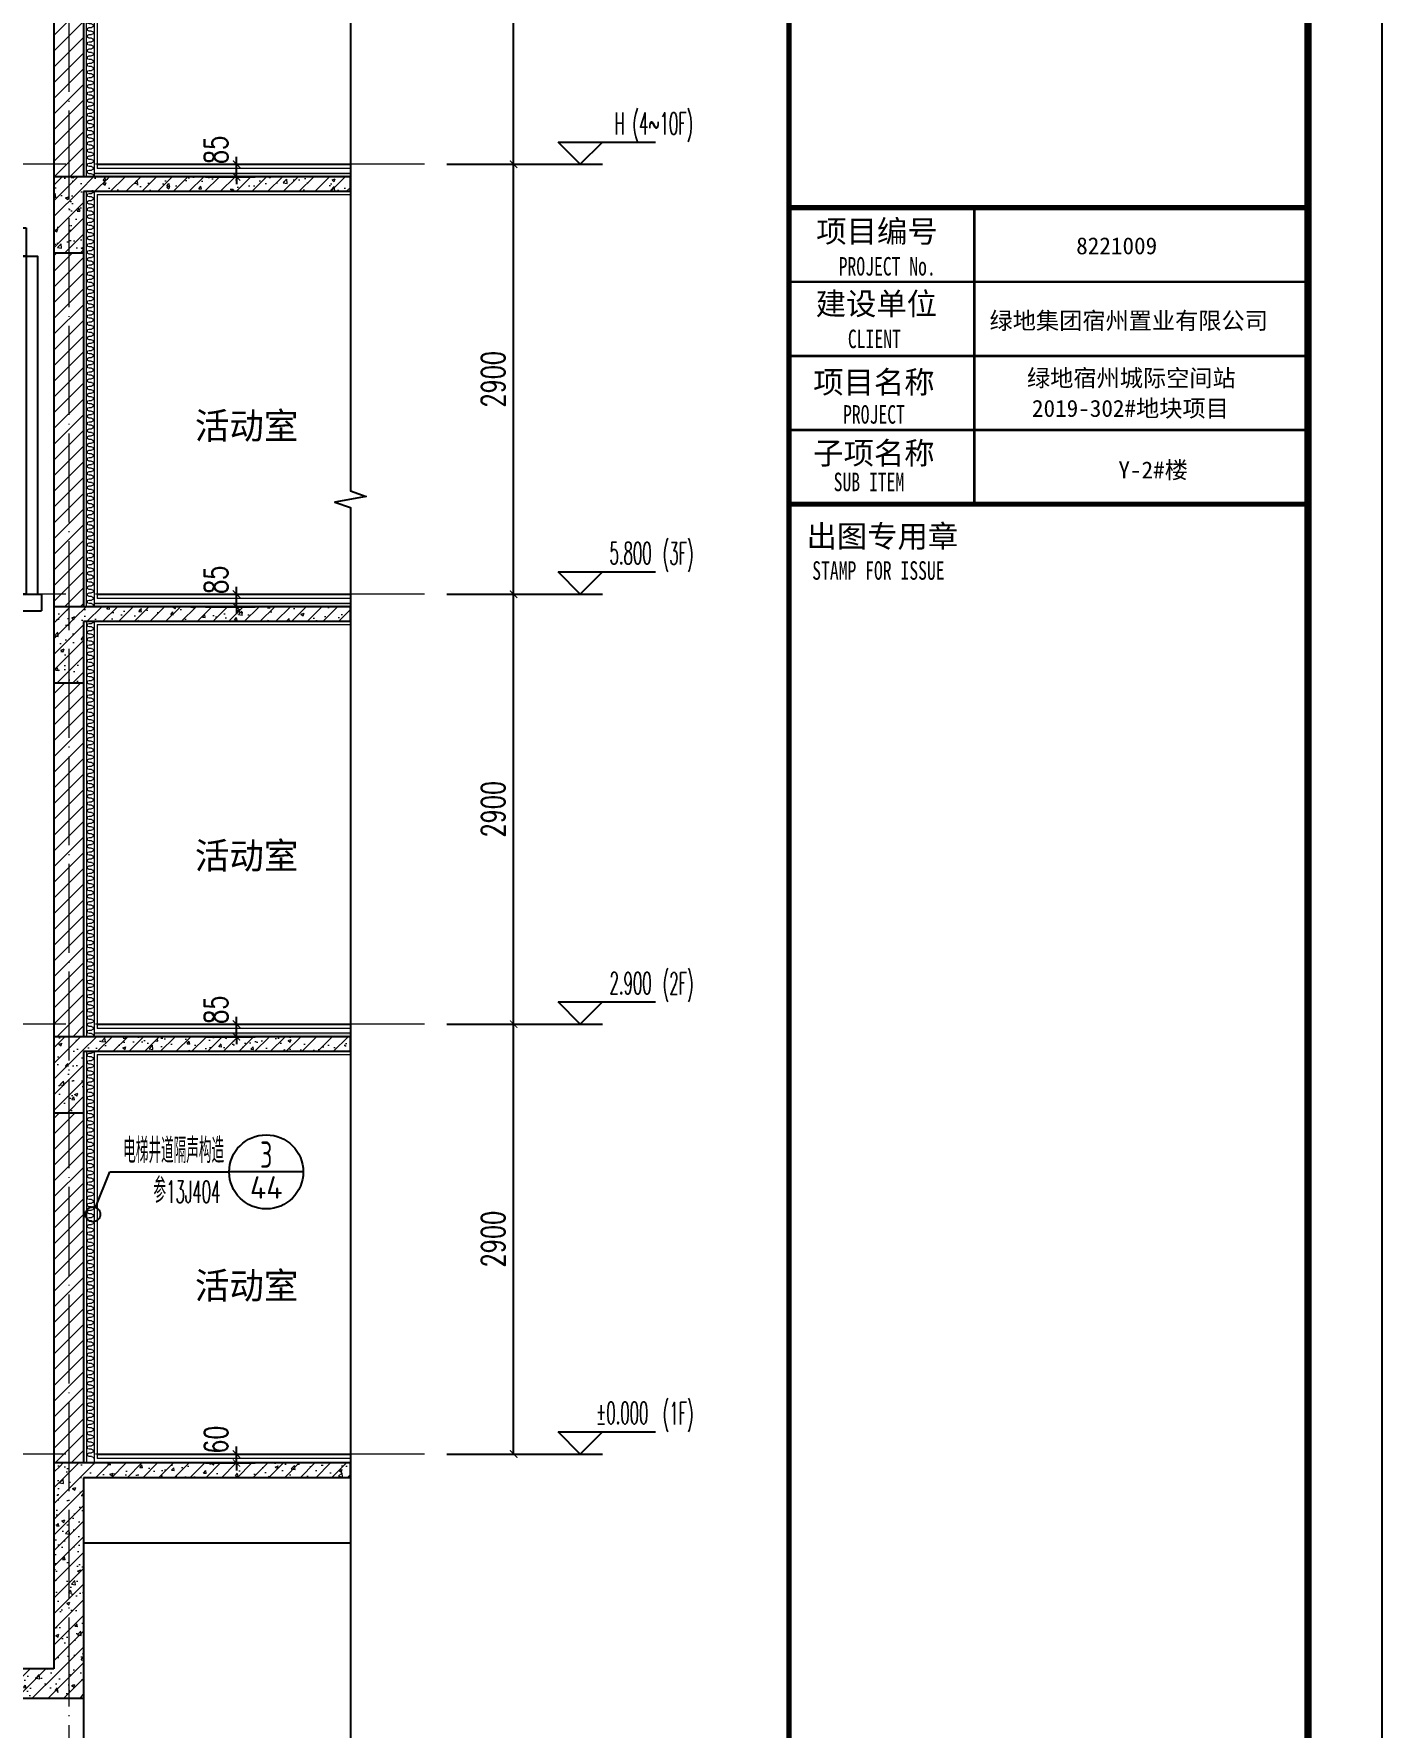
# Model space of a CAD drawing. Extents: x -461650 to 361314, y 245336 to 769729.
# Drawn here: x 287800 to 296893, y 711874 to 723296 of the extents above; entities that cross this region are included whole.
import ezdxf
from ezdxf.enums import TextEntityAlignment as Align

# ---------------------------------------------------------------- set-up
doc = ezdxf.new("R2010")
doc.units = 0
doc.header["$LTSCALE"] = 1000
doc.linetypes.add('DOTE', pattern=[2.42, 2, -0.2, 0.02, -0.2])
doc.layers.get('0').update_dxf_attribs({"linetype": 'CONTINUOUS'})
doc.layers.get('DEFPOINTS').update_dxf_attribs({"linetype": 'CONTINUOUS'})
for name, color, linetype in [('-TK', 7, 'CONTINUOUS'), ('DIM_ELEV', 3, 'CONTINUOUS'), ('DIM_IDEN', 67, 'CONTINUOUS'), ('DIM_SYMB', 3, 'CONTINUOUS'), ('PUB_DIM', 3, 'CONTINUOUS'), ('PUB_TEXT', 2, 'CONTINUOUS'), ('WALL', 5, 'CONTINUOUS'), ('图签文字', 4, 'CONTINUOUS'), ('看线', 251, 'CONTINUOUS'), ('立面-看线', 251, 'CONTINUOUS'), ('设备', 253, 'CONTINUOUS')]:
    doc.layers.add(name, color=color, linetype=linetype)
for name, color, linetype, lineweight in [('DOTE', 19, 'DOTE', 9), ('PUB_HATCH', 8, 'CONTINUOUS', 9), ('内粉刷', 37, 'CONTINUOUS', 9), ('图框', 9, 'CONTINUOUS', 18), ('图签', 147, 'CONTINUOUS', 18), ('填充', 251, 'CONTINUOUS', 5)]:
    doc.layers.add(name, color=color, linetype=linetype, lineweight=lineweight)
doc.styles.add('_TCH_DIM', font='SIMPLEX.shx', dxfattribs={"width": 0.7, "bigfont": 'GBCBIG.shx'})
doc.styles.add('_TCH_DIM_T3', font='SIMPLEX', dxfattribs={"width": 0.705882, "bigfont": 'GBCBIG'})
doc.styles.add('STANDARD_T3', font='gbenor.shx', dxfattribs={"bigfont": 'gbcbig.shx'})
doc.styles.add('宋体', font='', dxfattribs={"height": 50})
doc.styles.add('建筑图签-1', font='simhei.ttf', dxfattribs={"width": 0.7})
doc.styles.get('宋体').set_extended_font_data('SimSun')
doc.dimstyles.new('_TCH_ARCH&&50', dxfattribs={"dimtxt": 157.5, "dimasz": 50, "dimexe": 125, "dimexo": 150, "dimgap": 58.75, "dimtad": 1, "dimdec": 0, "dimzin": 0, "dimdsep": 46, "dimtxsty": '_TCH_DIM_T3', "dimblk": 'ARCHTICK', "dimcen": 0.09, "dimclrt": 7, "dimazin": 0, "dimtfac": 1, "dimtdec": 0, "dimtix": 1, "dimtmove": 2, "dimatfit": 3, "dimldrblk": 'ARCHTICK', "dimfxl": 0, "dimtolj": 1, "dimtzin": 0, "dimarcsym": 0})
pattern_1 = [(45, (0, 0), (-53.0330086, 53.0330086), []), (50, (0, 0), (215.178055, -18.82564), [22.5, -247.5]), (355, (0, 0), (-41.6254, 225.65764), [18, -198]), (100.4514, (17.93, -1.57), (173.552815, 206.831863), [19.122057, -210.342634]), (46.1842, (0, 60), (320.172315, -49.655704), [33.75, -371.25]), (96.6356, (26.68, 55.86), (280.39881, 292.23536), [28.68309, -315.5139]), (351.1842, (0, 60), (280.39858, 292.23558), [27, -297]), (21, (30, 45), (179.072116, -120.785667), [22.5, -247.5]), (326, (30, 45), (72.9946, 217.545014), [18, -198]), (71.4514, (44.92, 34.93), (252.06679, 96.75915), [19.122057, -210.342634]), (37.5, (0, 0), (3.6479566, 99.868156), [0, -195.6, 0, -201, 0, -198.75]), (7.5, (0, 0), (78.920861, 118.323514), [0, -114.6, 0, -191.1, 0, -75.75]), (327.5, (-66.9, 0), (160.146731, -6.7664615), [0, -75, 0, -234, 0, -310.5]), (317.5, (-96.9, 0), (174.95585, 30.031495), [0, -97.5, 0, -155.4, 0, -220.5])]
pattern_2 = [(45, (-677627.57, 806144.725), (-53.0330086, 53.0330086), []), (50, (-677627.57, 806144.73), (215.178055, -18.82564), [22.5, -247.5]), (355, (-677627.57, 806144.73), (-41.6254, 225.65764), [18, -198]), (100.4514, (-677609.64, 806143.16), (173.552815, 206.831863), [19.122057, -210.342634]), (46.1842, (-677627.57, 806204.73), (320.172315, -49.655704), [33.75, -371.25]), (96.6356, (-677600.9, 806200.6), (280.39881, 292.23536), [28.68309, -315.5139]), (351.1842, (-677627.57, 806204.73), (280.39858, 292.23558), [27, -297]), (21, (-677597.57, 806189.73), (179.072116, -120.785667), [22.5, -247.5]), (326, (-677597.57, 806189.73), (72.9946, 217.545014), [18, -198]), (71.4514, (-677582.65, 806179.66), (252.06679, 96.75915), [19.122057, -210.342634]), (37.5, (-677627.57, 806144.725), (3.6479566, 99.868156), [0, -195.6, 0, -201, 0, -198.75]), (7.5, (-677627.57, 806144.73), (78.920861, 118.323514), [0, -114.6, 0, -191.1, 0, -75.75]), (327.5, (-677694.47, 806144.725), (160.146731, -6.7664615), [0, -75, 0, -234, 0, -310.5]), (317.5, (-677724.47, 806144.73), (174.95585, 30.031495), [0, -97.5, 0, -155.4, 0, -220.5])]
pattern_3 = [(45, (-677627.57, 806198.58), (-53.03303, 53.03303), [])]

# ---------------------------------------------------------------- blocks, each defined once
blk = doc.blocks.new('A1')
blk.add_lwpolyline([(0, 59400), (0, 0), (84100, 0), (84100, 59400)], close=True)
at = {"const_width": 100}
blk.add_lwpolyline([(2500, 58400), (2500, 1000), (83100, 1000), (83100, 58400)], close=True, dxfattribs=at)
at = {"layer": '图框'}
for points, const_width in [([(76100, 1000), (76100, 58400)], 70), ([(76100, 36100), (83100, 36100)], 70), ([(76100, 36100), (83100, 36100)], 70), ([(78600, 32100), (78600, 36100)], 35), ([(76100, 35100), (83100, 35100)], 35), ([(76100, 34100), (83100, 34100)], 35), ([(76100, 33100), (83100, 33100)], 35), ([(83100, 32100), (76100, 32100)], 70)]:
    blk.add_lwpolyline(points, dxfattribs=dict(at, const_width=const_width))
at = {"layer": '图框', "style": '建筑图签-1', "width": 0.7}
for s, p in [('PROJECT No.', (76770, 35185, -1799)), ('CLIENT', (76894, 34206)), ('PROJECT', (76829, 33187)), ('SUB ITEM', (76702, 32276)), ('STAMP FOR ISSUE', (76413, 31081))]:
    blk.add_text(s, height=250, dxfattribs=at).set_placement(p)
at = {"layer": '图签', "color": 2, "style": '宋体'}
for s, height, p in [('8221009', 229.3, (79974, 35472)), ('绿地集团宿州置业有限公司', 229.34, (78805, 34462)), ('绿地宿州城际空间站', 229.3, (79310, 33688)), ('2019-302#地块项目', 229.34, (79377, 33279)), ('Y-2#楼', 229.3, (80543, 32448))]:
    blk.add_text(s, height=height, dxfattribs=at).set_placement(p)
at = {"layer": '图签文字', "color": 7, "style": '建筑图签-1'}
for s, p in [('项目编号', (76468, 35632)), ('建设单位', (76460, 34655)), ('项目名称', (76427, 33597)), ('子项名称', (76427, 32640)), ('出图专用章', (76336, 31518))]:
    blk.add_text(s, height=300, dxfattribs=at).set_placement(p)
blk = doc.blocks.new('$LinePat$保温层')
at = {"color": 0}
for p, q in [((24, -24), (24, -56)), ((72, -56), (72, -24))]:
    blk.add_line(p, q, dxfattribs=at)
for centre, start, end in [((96, -24), 90, 180), ((0, -24), 0, 90), ((48, -56), 180, 0)]:
    blk.add_arc(centre, 24, start, end, dxfattribs=at)
blk = doc.blocks.new('A$C3EC504A2')
at = {"layer": '设备', "color": 206}
for p, q in [((-173, 1735), (-143, 1735)), ((143, 1764), (-143, 1764)), ((-133, 1725), (-133, 1609)), ((-92, 1764), (-92, -1418)), ((83, 1764), (83, -1418)), ((83, 1764), (83, 1570)), ((133, 1725), (133, 1609)), ((173, 1735), (143, 1735)), ((-213, 1599), (-143, 1599)), ((213, 1599), (143, 1599)), ((-92, 1570), (-242, 1570)), ((242, 1570), (83, 1570)), ((-952, 1158), (-869, 1158)), ((-175, -1205), (-175, -870)), ((175, -1205), (175, -870)), ((300, -1038), (-300, -1038)), ((-960, -1298), (835, -1298)), ((-960, -1298), (-960, -1418)), ((835, -1298), (835, -1418)), ((-960, -1418), (835, -1418)), ((143, -1462), (-143, -1462)), ((-142, -1418), (-142, -1462)), ((-92, -1462), (-92, -1586)), ((83, -1462), (83, -1586)), ((133, -1418), (133, -1462)), ((242, -1586), (-242, -1586)), ((-213, -1557), (-143, -1557)), ((-173, -1491), (-143, -1491)), ((-133, -1501), (-133, -1547)), ((133, -1501), (133, -1547)), ((173, -1491), (143, -1491)), ((213, -1557), (143, -1557))]:
    blk.add_line(p, q, dxfattribs=at)
for points in [[(723, 1363), (723, 1158), (-869, 1158), (-869, 1363)], [(723, 1158), (723, -1298), (-960, -1298), (-960, 1158)]]:
    blk.add_lwpolyline(points, close=True, dxfattribs=at)
for points in [[(-960, 1158), (-893, 1158), (-893, -1298)], [(723, 1158), (806, 1158), (806, -1298)]]:
    blk.add_lwpolyline(points, dxfattribs=at)
for centre, radius, start, end in [((-143, 1735), 29.1, 90, 180), ((-143, 1725), 10, 0, 90), ((143, 1725), 10, 90, 180), ((143, 1735), 29.1, 0, 90), ((-213, 1570), 29.1, 90, 180), ((-143, 1609), 10, 270, 0), ((143, 1609), 10, 180, 270), ((213, 1570), 29.1, 0, 90), ((-143, -1491), 29.1, 90, 180), ((143, -1491), 29.1, 0, 90), ((-213, -1586), 29.1, 90, 180), ((-143, -1501), 10, 0, 90), ((-143, -1547), 10, 270, 0), ((143, -1501), 10, 90, 180), ((143, -1547), 10, 180, 270), ((213, -1586), 29.1, 0, 90)]:
    blk.add_arc(centre, radius, start, end, dxfattribs=at)
blk = doc.blocks.new('BFGBFBCBVFB')
at = {"layer": 'PUB_HATCH'}
h = blk.add_hatch(dxfattribs=at)
h.set_pattern_fill('钢筋混凝土', color=256, scale=30, style=0)
h.set_pattern_definition(pattern_1)
h.paths.add_polyline_path([(898272, 25995), (896272, 25995), (896472, 25895), (898272, 25895)])
h = blk.add_hatch(dxfattribs=at)
h.set_pattern_fill('钢筋混凝土', color=256, scale=30, style=0)
h.set_pattern_definition(pattern_1)
h.paths.add_polyline_path([(896472, 25895), (896272, 25995), (896272, 25480), (896472, 25480)])
h = blk.add_hatch(dxfattribs=at)
h.set_pattern_fill('普通砖', color=256, scale=30, style=0)
h.set_pattern_definition([(45, (0, 53.85), (-53.03303, 53.03303), [])])
h.paths.add_polyline_path([(896472, 25480), (896272, 25480), (896272, 23095), (896472, 23095)])
at = {"layer": '立面-看线'}
h = blk.add_hatch(dxfattribs=at)
h.set_pattern_fill('HONEY', color=256, scale=7)
h.set_pattern_definition([(0, (93631.251, -359366.987), (16.66875, 9.623705), [11.1125, -22.225]), (120, (93631.251, -359366.987), (-16.66874801, 9.62370845), [11.1125, -22.225]), (60, (93631.251, -359366.987), (1.99e-06, 19.24741345), [-22.225, 11.1125])])
h.paths.add_polyline_path([(896543, 26020), (896543, 25995), (898272, 25995), (898272, 26020)])
at = {"layer": 'PUB_HATCH', "color": 215}
blk.add_line((896543, 26020), (898272, 26020), dxfattribs=at)
at = {"layer": 'WALL'}
for p, q in [((898272, 25995), (896272, 25995)), ((896272, 25995), (896272, 25480)), ((898272, 25895), (898272, 25995)), ((898272, 25895), (896472, 25895)), ((896472, 25895), (896472, 25480)), ((896272, 25480), (896272, 23095)), ((896472, 25480), (896272, 25480)), ((896472, 25480), (896472, 23095)), ((896472, 23095), (896272, 23095))]:
    blk.add_line(p, q, dxfattribs=at)
at = {"layer": '内粉刷'}
for p, q in [((896493, 23095), (896493, 25895)), ((896543, 25895), (896543, 23095)), ((896563, 25875), (898272, 25875))]:
    blk.add_line(p, q, dxfattribs=at)
for points in [[(898272, 26050), (896563, 26050)], [(896563, 25875), (896563, 23150)]]:
    blk.add_lwpolyline(points, dxfattribs=at)
at = {"layer": '看线', "color": 32}
blk.add_line((896563, 26080), (898272, 26080), dxfattribs=at)
at = {"layer": '填充', "color": 252, "xscale": -0.5013020832264923, "yscale": 0.499999999874268, "zscale": 0.4999999998742679, "rotation": 269.9999999995265}
for p in [(896538, 25847), (896538, 25799), (896538, 25751), (896538, 25702), (896538, 25654), (896538, 25606), (896538, 25558), (896538, 25510), (896538, 25462), (896538, 25414), (896538, 25366), (896538, 25317), (896538, 25269), (896538, 25221), (896538, 25173), (896538, 25125), (896538, 25077), (896538, 25029), (896538, 24981), (896538, 24932), (896538, 24884), (896538, 24836), (896538, 24788), (896538, 24740), (896538, 24692), (896538, 24644), (896538, 24596), (896538, 24547), (896538, 24499), (896538, 24451), (896538, 24403), (896538, 24355), (896538, 24307), (896538, 24259), (896538, 24211), (896538, 24162), (896538, 24114), (896538, 24066), (896538, 24018), (896538, 23970), (896538, 23922), (896538, 23874), (896538, 23826), (896538, 23777), (896538, 23729), (896538, 23681), (896538, 23633), (896538, 23585), (896538, 23537), (896538, 23489), (896538, 23441), (896538, 23392), (896538, 23344), (896538, 23296), (896538, 23248), (896538, 23200), (896538, 23152), (896538, 23104)]:
    blk.add_blockref('$LinePat$保温层', p, dxfattribs=at)
blk = doc.blocks.new('_ArchTick')
at = {"color": 0, "linetype": 'ByBlock', "const_width": 0.15}
blk.add_lwpolyline([(-0.5, -0.5), (0.5, 0.5)], dxfattribs=at)
blk = doc.blocks.new('*D1425')
at = {"layer": 'DEFPOINTS', "color": 0}
for p in [(288808, 713716), (288808, 713656), (289167, 713716)]:
    blk.add_point(p, dxfattribs=at)
at = {"layer": 'PUB_DIM', "color": 0, "lineweight": -2}
for p, q in [((289167, 713716), (289167, 713766)), ((288958, 713716), (289292, 713716)), ((288958, 713656), (289292, 713656)), ((289167, 713656), (289167, 713716)), ((289167, 713656), (289167, 713606))]:
    blk.add_line(p, q, dxfattribs=at)
at = {"layer": 'PUB_DIM', "color": 0, "lineweight": -2, "xscale": 50, "yscale": 50, "zscale": 50}
for p, rotation in [((289167, 713716), 270), ((289167, 713656), 90)]:
    blk.add_blockref('_ArchTick', p, dxfattribs=dict(at, rotation=rotation))
at = {"layer": 'PUB_DIM', "color": 7, "insert": (289029, 713813), "char_height": 157.5, "attachment_point": 5, "rotation": 90, "style": '_TCH_DIM_T3'}
blk.add_mtext('\\A1;60', dxfattribs=at)
blk = doc.blocks.new('*D1426')
at = {"layer": 'DEFPOINTS', "color": 0}
for p in [(288808, 716616), (289167, 716616), (288808, 716531)]:
    blk.add_point(p, dxfattribs=at)
at = {"layer": 'PUB_DIM', "color": 0, "lineweight": -2}
for p, q in [((288958, 716616), (289292, 716616)), ((289167, 716616), (289167, 716666)), ((289167, 716531), (289167, 716616)), ((288958, 716531), (289292, 716531)), ((289167, 716531), (289167, 716481))]:
    blk.add_line(p, q, dxfattribs=at)
at = {"layer": 'PUB_DIM', "color": 0, "lineweight": -2, "xscale": 50, "yscale": 50, "zscale": 50}
for p, rotation in [((289167, 716616), 270), ((289167, 716531), 90)]:
    blk.add_blockref('_ArchTick', p, dxfattribs=dict(at, rotation=rotation))
at = {"layer": 'PUB_DIM', "color": 7, "insert": (289029, 716713), "char_height": 157.5, "attachment_point": 5, "rotation": 90, "style": '_TCH_DIM_T3'}
blk.add_mtext('\\A1;85', dxfattribs=at)
blk = doc.blocks.new('*D1427')
at = {"layer": 'DEFPOINTS', "color": 0}
for p in [(288808, 719516), (289167, 719516), (288808, 719431)]:
    blk.add_point(p, dxfattribs=at)
at = {"layer": 'PUB_DIM', "color": 0, "lineweight": -2}
for p, q in [((289167, 719516), (289167, 719566)), ((288958, 719516), (289292, 719516)), ((289167, 719431), (289167, 719516)), ((288958, 719431), (289292, 719431)), ((289167, 719431), (289167, 719381))]:
    blk.add_line(p, q, dxfattribs=at)
at = {"layer": 'PUB_DIM', "color": 0, "lineweight": -2, "xscale": 50, "yscale": 50, "zscale": 50}
for p, rotation in [((289167, 719516), 270), ((289167, 719431), 90)]:
    blk.add_blockref('_ArchTick', p, dxfattribs=dict(at, rotation=rotation))
at = {"layer": 'PUB_DIM', "color": 7, "insert": (289029, 719613), "char_height": 157.5, "attachment_point": 5, "rotation": 90, "style": '_TCH_DIM_T3'}
blk.add_mtext('\\A1;85', dxfattribs=at)
blk = doc.blocks.new('*D1428')
at = {"layer": 'DEFPOINTS', "color": 0}
for p in [(288808, 722416), (288808, 722331), (289167, 722416)]:
    blk.add_point(p, dxfattribs=at)
at = {"layer": 'PUB_DIM', "color": 0, "lineweight": -2}
for p, q in [((289167, 722416), (289167, 722466)), ((288958, 722416), (289292, 722416)), ((288958, 722331), (289292, 722331)), ((289167, 722331), (289167, 722416)), ((289167, 722331), (289167, 722281))]:
    blk.add_line(p, q, dxfattribs=at)
at = {"layer": 'PUB_DIM', "color": 0, "lineweight": -2, "xscale": 50, "yscale": 50, "zscale": 50}
for p, rotation in [((289167, 722416), 270), ((289167, 722331), 90)]:
    blk.add_blockref('_ArchTick', p, dxfattribs=dict(at, rotation=rotation))
at = {"layer": 'PUB_DIM', "color": 7, "insert": (289029, 722513), "char_height": 157.5, "attachment_point": 5, "rotation": 90, "style": '_TCH_DIM_T3'}
blk.add_mtext('\\A1;85', dxfattribs=at)
blk = doc.blocks.new('*D1455')
at = {"layer": 'DEFPOINTS', "color": 0}
for p in [(290436, 716616), (291036, 716616), (290436, 713716)]:
    blk.add_point(p, dxfattribs=at)
at = {"layer": 'PUB_DIM', "color": 0, "lineweight": -2}
for p, q in [((290586, 716616), (291161, 716616)), ((291036, 713716), (291036, 716616)), ((290586, 713716), (291161, 713716))]:
    blk.add_line(p, q, dxfattribs=at)
at = {"layer": 'PUB_DIM', "color": 0, "lineweight": -2, "xscale": 50, "yscale": 50, "zscale": 50}
for p, rotation in [((291036, 716616), 90), ((291036, 713716), 270)]:
    blk.add_blockref('_ArchTick', p, dxfattribs=dict(at, rotation=rotation))
at = {"layer": 'PUB_DIM', "color": 7, "insert": (290898, 715166), "char_height": 157.5, "attachment_point": 5, "rotation": 90, "style": '_TCH_DIM_T3'}
blk.add_mtext('\\A1;2900', dxfattribs=at)
blk = doc.blocks.new('*D1456')
at = {"layer": 'DEFPOINTS', "color": 0}
for p in [(290436, 719516), (291036, 719516), (290436, 716616)]:
    blk.add_point(p, dxfattribs=at)
at = {"layer": 'PUB_DIM', "color": 0, "lineweight": -2}
for p, q in [((290586, 719516), (291161, 719516)), ((291036, 716616), (291036, 719516)), ((290586, 716616), (291161, 716616))]:
    blk.add_line(p, q, dxfattribs=at)
at = {"layer": 'PUB_DIM', "color": 0, "lineweight": -2, "xscale": 50, "yscale": 50, "zscale": 50}
for p, rotation in [((291036, 719516), 90), ((291036, 716616), 270)]:
    blk.add_blockref('_ArchTick', p, dxfattribs=dict(at, rotation=rotation))
at = {"layer": 'PUB_DIM', "color": 7, "insert": (290898, 718066), "char_height": 157.5, "attachment_point": 5, "rotation": 90, "style": '_TCH_DIM_T3'}
blk.add_mtext('\\A1;2900', dxfattribs=at)
blk = doc.blocks.new('*D1457')
at = {"layer": 'DEFPOINTS', "color": 0}
for p in [(290436, 722416), (291036, 722416), (290436, 719516)]:
    blk.add_point(p, dxfattribs=at)
at = {"layer": 'PUB_DIM', "color": 0, "lineweight": -2}
for p, q in [((290586, 722416), (291161, 722416)), ((291036, 719516), (291036, 722416)), ((290586, 719516), (291161, 719516))]:
    blk.add_line(p, q, dxfattribs=at)
at = {"layer": 'PUB_DIM', "color": 0, "lineweight": -2, "xscale": 50, "yscale": 50, "zscale": 50}
for p, rotation in [((291036, 722416), 90), ((291036, 719516), 270)]:
    blk.add_blockref('_ArchTick', p, dxfattribs=dict(at, rotation=rotation))
at = {"layer": 'PUB_DIM', "color": 7, "insert": (290898, 720966), "char_height": 157.5, "attachment_point": 5, "rotation": 90, "style": '_TCH_DIM_T3'}
blk.add_mtext('\\A1;2900', dxfattribs=at)
blk = doc.blocks.new('*D1458')
at = {"layer": 'DEFPOINTS', "color": 0}
for p in [(290436, 725316), (291036, 725316), (290436, 722416)]:
    blk.add_point(p, dxfattribs=at)
at = {"layer": 'PUB_DIM', "color": 0, "lineweight": -2}
for p, q in [((290586, 725316), (291161, 725316)), ((291036, 722416), (291036, 725316)), ((290586, 722416), (291161, 722416))]:
    blk.add_line(p, q, dxfattribs=at)
at = {"layer": 'PUB_DIM', "color": 0, "lineweight": -2, "xscale": 50, "yscale": 50, "zscale": 50}
for p, rotation in [((291036, 725316), 90), ((291036, 722416), 270)]:
    blk.add_blockref('_ArchTick', p, dxfattribs=dict(at, rotation=rotation))
at = {"layer": 'PUB_DIM', "color": 7, "insert": (290898, 723866), "char_height": 157.5, "attachment_point": 5, "rotation": 90, "style": '_TCH_DIM_T3'}
blk.add_mtext('\\A1;2900', dxfattribs=at)

msp = doc.modelspace()

# ---------------------------------------------------------------- hatches: boundary and pattern name
at = {"layer": 'PUB_HATCH'}
h = msp.add_hatch(dxfattribs=at)
h.set_pattern_fill('钢筋混凝土', color=256, scale=30, style=0)
h.set_pattern_definition(pattern_2)
h.paths.add_polyline_path([(289935.83, 719431.31), (287935.74, 719431.31), (288135.74, 719331.31), (289935.83, 719331.31)])
h = msp.add_hatch(dxfattribs=at)
h.set_pattern_fill('钢筋混凝土', color=256, scale=30, style=0)
h.set_pattern_definition(pattern_2)
h.paths.add_polyline_path([(288135.74, 719331.31), (287935.74, 719431.31), (287935.74, 718916.31), (288135.74, 718916.31)])
h = msp.add_hatch(dxfattribs=at)
h.set_pattern_fill('普通砖', color=256, scale=30, style=0)
h.set_pattern_definition(pattern_3)
h.paths.add_polyline_path([(288135.74, 718916.31), (287935.74, 718916.31), (287935.75, 716531.31), (288135.75, 716531.31)])
h = msp.add_hatch(dxfattribs=at)
h.set_pattern_fill('钢筋混凝土', color=256, scale=30, style=0)
h.set_pattern_definition(pattern_2)
h.paths.add_polyline_path([(289935.83, 716531.31), (287935.75, 716531.31), (288135.75, 716431.31), (289935.83, 716431.31)])
h = msp.add_hatch(dxfattribs=at)
h.set_pattern_fill('钢筋混凝土', color=256, scale=30, style=0)
h.set_pattern_definition(pattern_2)
h.paths.add_polyline_path([(288135.75, 716431.31), (287935.75, 716531.31), (287935.75, 716016.31), (288135.75, 716016.31)])
h = msp.add_hatch(dxfattribs=at)
h.set_pattern_fill('普通砖', color=256, scale=30, style=0)
h.set_pattern_definition(pattern_3)
h.paths.add_polyline_path([(288135.75, 716016.31), (287935.75, 716016.31), (287935.75, 713656.31), (288135.75, 713656.31)])
h = msp.add_hatch(dxfattribs=at)
h.set_pattern_fill('钢筋混凝土', color=256, scale=30, style=0)
h.set_pattern_definition(pattern_2)
h.paths.add_polyline_path([(289935.8, 713656.31), (287935.75, 713656.31), (288135.75, 713556.31), (289935.8, 713556.31)])
h = msp.add_hatch(dxfattribs=at)
h.set_pattern_fill('钢筋混凝土', color=256, scale=30, style=0)
h.set_pattern_definition(pattern_2)
h.paths.add_polyline_path([(288135.75, 713556.31), (287935.75, 713656.31), (287935.75, 712266.31), (288135.75, 712066.31)])
h = msp.add_hatch(dxfattribs=at)
h.set_pattern_fill('钢筋混凝土', color=256, scale=30, style=0)
h.set_pattern_definition(pattern_2)
h.paths.add_polyline_path([(288135.75, 712066.31), (287935.75, 712266.31), (286035.75, 712266.31), (285835.61, 712066.31)])
at = {"layer": '立面-看线'}
h = msp.add_hatch(dxfattribs=at)
h.set_pattern_fill('HONEY', color=256, scale=7)
h.set_pattern_definition([(0, (-514705.345, 334069.357), (16.66875, 9.623705), [11.1125, -22.225]), (120, (-514705.345, 334069.357), (-16.66874801, 9.62370845), [11.1125, -22.225]), (60, (-514705.345, 334069.357), (1.99e-06, 19.24741345), [-22.225, 11.1125])])
h.paths.add_polyline_path([(288206.73, 719456.31), (288206.73, 719431.31), (289935.83, 719431.31), (289935.83, 719456.31)])
h = msp.add_hatch(dxfattribs=at)
h.set_pattern_fill('HONEY', color=256, scale=7)
h.set_pattern_definition([(0, (-514705.34, 331169.357), (16.66875, 9.623705), [11.1125, -22.225]), (120, (-514705.34, 331169.357), (-16.66874801, 9.62370845), [11.1125, -22.225]), (60, (-514705.34, 331169.357), (1.99e-06, 19.24741345), [-22.225, 11.1125])])
h.paths.add_polyline_path([(288206.74, 716556.31), (288206.74, 716531.31), (289935.83, 716531.31), (289935.83, 716556.31)])

# ---------------------------------------------------------------- linework, layer by layer
at = {"layer": 'DIM_ELEV'}
for p, q in [((291485.8, 722416.31), (291335.8, 722566.31)), ((291335.8, 722566.31), (291991.8, 722566.31)), ((291485.8, 722416.31), (291635.8, 722566.31)), ((290635.8, 722416.31), (291635.8, 722416.31)), ((291485.8, 719516.31), (291335.8, 719666.31)), ((291335.8, 719666.31), (291991.8, 719666.31)), ((291485.8, 719516.31), (291635.8, 719666.31)), ((290635.8, 719516.31), (291635.8, 719516.31)), ((291485.8, 716616.31), (291335.8, 716766.31)), ((291335.8, 716766.31), (291991.8, 716766.31)), ((291485.8, 716616.31), (291635.8, 716766.31)), ((290635.8, 716616.31), (291635.8, 716616.31)), ((291485.8, 713716.31), (291335.8, 713866.31)), ((291335.8, 713866.31), (291991.8, 713866.31)), ((291485.8, 713716.31), (291635.8, 713866.31)), ((290635.8, 713716.31), (291635.8, 713716.31))]:
    msp.add_line(p, q, dxfattribs=at)
at = {"layer": 'DIM_IDEN', "color": 3}
for p, q in [((288216.99, 715379.46), (288313.79, 715619.36)), ((288313.79, 715619.36), (289117.66, 715619.36)), ((289617.66, 715619.36), (289117.66, 715619.36))]:
    msp.add_line(p, q, dxfattribs=at)
for centre, radius in [((289367.66, 715619.36), 250), ((288198.22, 715332.94), 50.16)]:
    msp.add_circle(centre, radius, dxfattribs=at)
at = {"layer": 'DIM_SYMB'}
msp.add_lwpolyline([(289935.8, 732216.31), (289935.8, 720213.17), (290040.8, 720174.95), (289830.8, 720137.92), (289935.8, 720100.67), (289935.8, 708097.53)], dxfattribs=at)
at = {"layer": 'DOTE', "color": 1, "linetype": 'DOTE', "ltscale": 0.3}
msp.add_line((288035.74, 732216.31), (288035.76, 707639.31), dxfattribs=at)
at = {"layer": 'DOTE', "color": 1, "linetype": 'DOTE'}
for p, q in [((290435.8, 722416.31), (274958.74, 722416.31)), ((290435.8, 722416.31), (274958.74, 722416.31)), ((290435.8, 719516.31), (274958.74, 719516.31)), ((290435.8, 716616.31), (274958.74, 716616.31)), ((290435.8, 713716.31), (274958.74, 713716.31))]:
    msp.add_line(p, q, dxfattribs=at)
at = {"layer": 'PUB_HATCH', "color": 215}
for p, q in [((288206.73, 719456.31), (289935.83, 719456.31)), ((288206.74, 716556.31), (289935.83, 716556.31))]:
    msp.add_line(p, q, dxfattribs=at)
at = {"layer": 'WALL'}
for p, q in [((289935.83, 719431.31), (287935.74, 719431.31)), ((287935.74, 719431.31), (287935.74, 718916.31)), ((289935.83, 719331.31), (289935.83, 719431.31)), ((289935.83, 719331.31), (288135.74, 719331.31)), ((288135.74, 719331.31), (288135.74, 718916.31)), ((287935.74, 718916.31), (287935.75, 716531.31)), ((288135.74, 718916.31), (287935.74, 718916.31)), ((288135.74, 718916.31), (288135.75, 716531.31)), ((289935.83, 716531.31), (287935.75, 716531.31)), ((287935.75, 716531.31), (287935.75, 716016.31)), ((289935.83, 716431.31), (289935.83, 716531.31)), ((289935.83, 716431.31), (288135.75, 716431.31)), ((288135.75, 716431.31), (288135.75, 716016.31)), ((287935.75, 716016.31), (287935.75, 713656.31)), ((288135.75, 716016.31), (287935.75, 716016.31)), ((288135.75, 716016.31), (288135.75, 713656.31)), ((289935.8, 713656.31), (287935.75, 713656.31)), ((287935.75, 713656.31), (287935.75, 712266.31)), ((289935.8, 713556.31), (289935.8, 713656.31)), ((289935.8, 713556.31), (288135.75, 713556.31)), ((288135.75, 713556.31), (288135.75, 712066.31)), ((287935.75, 712266.31), (286035.75, 712266.31)), ((288135.75, 712066.31), (285835.61, 712066.31))]:
    msp.add_line(p, q, dxfattribs=at)
at = {"layer": '内粉刷'}
for p, q in [((288156.73, 716531.35), (288156.73, 719331.31)), ((288206.73, 719331.31), (288206.73, 716531.35)), ((288226.73, 719311.31), (289935.83, 719311.31)), ((288156.74, 713656.31), (288156.74, 716431.31)), ((288206.74, 716431.31), (288206.74, 713656.31)), ((288226.74, 716411.31), (289935.83, 716411.31))]:
    msp.add_line(p, q, dxfattribs=at)
for points in [[(289935.83, 719486.31), (288226.73, 719486.31)], [(288226.73, 719311.31), (288226.73, 716586.31)], [(289935.83, 716586.31), (288226.74, 716586.31)], [(288226.74, 716411.31), (288226.74, 713686.31)], [(289935.8, 713686.31), (288226.74, 713686.31)]]:
    msp.add_lwpolyline(points, dxfattribs=at)
at = {"layer": '看线', "color": 32}
for p, q in [((288226.73, 719516.31), (289935.83, 719516.31)), ((288226.74, 716616.31), (289935.83, 716616.31)), ((288226.7, 713716.31), (289935.8, 713716.31))]:
    msp.add_line(p, q, dxfattribs=at)
at = {"layer": '看线', "color": 252}
for p, q in [((288135.75, 713116.31), (289935.8, 713116.31)), ((288135.9, 712066.31), (288135.9, 708866.31))]:
    msp.add_line(p, q, dxfattribs=at)

# ---------------------------------------------------------------- block references
at = {"layer": '-TK', "xscale": 0.5, "yscale": 0.5, "zscale": 0.5}
msp.add_blockref('A1', (254843.14, 704072.91), dxfattribs=at)
for p in [(-608336.65, 699236.52), (-608336.65, 696336.52)]:
    msp.add_blockref('BFGBFBCBVFB', p)
at = {"xscale": 0.9285492283842308, "yscale": 0.9285492283842308, "zscale": 0.9285492283842308}
msp.add_blockref('A$C3EC504A2', (287076.83, 720721.56), dxfattribs=at)
at = {"layer": '填充', "color": 252, "xscale": -0.5013020832264923, "yscale": 0.499999999874268, "zscale": 0.4999999998742679, "rotation": 269.9999999995265}
for p in [(288201.73, 719283.18), (288201.73, 719235.06), (288201.73, 719186.93), (288201.73, 719138.81), (288201.73, 719090.68), (288201.73, 719042.56), (288201.73, 718994.43), (288201.73, 718946.31), (288201.73, 718898.18), (288201.73, 718850.06), (288201.73, 718801.93), (288201.73, 718753.81), (288201.73, 718705.68), (288201.73, 718657.56), (288201.73, 718609.43), (288201.73, 718561.31), (288201.73, 718513.18), (288201.73, 718465.06), (288201.73, 718416.93), (288201.73, 718368.81), (288201.73, 718320.68), (288201.73, 718272.56), (288201.73, 718224.43), (288201.73, 718176.31), (288201.73, 718128.18), (288201.73, 718080.06), (288201.73, 718031.93), (288201.73, 717983.81), (288201.73, 717935.68), (288201.73, 717887.56), (288201.73, 717839.43), (288201.73, 717791.31), (288201.73, 717743.18), (288201.73, 717695.06), (288201.73, 717646.93), (288201.73, 717598.81), (288201.73, 717550.68), (288201.73, 717502.56), (288201.73, 717454.43), (288201.73, 717406.31), (288201.73, 717358.18), (288201.73, 717310.06), (288201.73, 717261.93), (288201.73, 717213.81), (288201.73, 717165.68), (288201.73, 717117.56), (288201.73, 717069.43), (288201.73, 717021.31), (288201.73, 716973.18), (288201.73, 716925.06), (288201.73, 716876.93), (288201.73, 716828.81), (288201.73, 716780.68), (288201.73, 716732.56), (288201.73, 716684.43), (288201.73, 716636.31), (288201.73, 716588.18), (288201.73, 716540.06), (288201.74, 716383.18), (288201.74, 716335.06), (288201.74, 716286.93), (288201.74, 716238.81), (288201.74, 716190.68), (288201.74, 716142.56), (288201.74, 716094.43), (288201.74, 716046.31), (288201.74, 715998.18), (288201.74, 715950.06), (288201.74, 715901.93), (288201.74, 715853.81), (288201.74, 715805.68), (288201.74, 715757.56), (288201.74, 715709.43), (288201.74, 715661.31), (288201.74, 715613.18), (288201.74, 715565.06), (288201.74, 715516.93), (288201.74, 715468.81), (288201.74, 715420.68), (288201.74, 715372.56), (288201.74, 715324.43), (288201.74, 715276.31), (288201.74, 715228.18), (288201.74, 715180.06), (288201.74, 715131.93), (288201.74, 715083.81), (288201.74, 715035.68), (288201.74, 714987.56), (288201.74, 714939.43), (288201.74, 714891.31), (288201.74, 714843.18), (288201.74, 714795.06), (288201.74, 714746.93), (288201.74, 714698.81), (288201.74, 714650.68), (288201.74, 714602.56), (288201.74, 714554.43), (288201.74, 714506.31), (288201.74, 714458.18), (288201.74, 714410.06), (288201.74, 714361.93), (288201.74, 714313.81), (288201.74, 714265.68), (288201.74, 714217.56), (288201.74, 714169.43), (288201.74, 714121.31), (288201.74, 714073.18), (288201.74, 714025.06), (288201.74, 713976.93), (288201.74, 713928.81), (288201.74, 713880.68), (288201.74, 713832.56), (288201.74, 713784.43), (288201.74, 713736.31), (288201.74, 713688.18)]:
    msp.add_blockref('$LinePat$保温层', p, dxfattribs=at)

# ---------------------------------------------------------------- texts
at = {"layer": 'PUB_TEXT', "style": '_TCH_DIM', "width": 0.494118}
for s, p in [('H', (291716.04, 722616.36)), ('(4~10F)', (291837.39, 722616.36)), ('5.800', (291682.8, 719718.81)), ('(3F)', (292041.8, 719716.36)), ('2.900', (291682.8, 716818.81)), ('(2F)', (292041.8, 716816.36)), ('(1F)', (292041.8, 713916.36)), ('%%P0.000', (291591.8, 713918.81))]:
    msp.add_text(s, height=148.75, dxfattribs=at).set_placement(p)
at = {"layer": 'PUB_TEXT'}
for p in [(288886.6, 720562.9), (288886.6, 717662.9), (288886.6, 714762.9)]:
    msp.add_text('活动室', height=178.723, dxfattribs=at).set_placement(p)
at = {"layer": 'PUB_TEXT', "color": 3, "style": '_TCH_DIM'}
for s, height, width, p in [('电梯井道隔声构造', 168.794, 0.7, (288402.99, 715678.72)), ('参', 168.79, 0.7, (288607.1, 715411.07)), ('13J404', 148.75, 0.494118, (288693.11, 715411.07))]:
    msp.add_text(s, height=height, dxfattribs=dict(at, width=width)).set_placement(p)
at = {"layer": 'PUB_TEXT', "color": 3, "style": 'STANDARD_T3'}
for s, height, width, p, p2 in [('3', 177.82, 0.951379, (289325.97, 715646.83), (289409.35, 715646.83)), ('44', 151.987, 1.195402, (289257.89, 715438.32), (289477.43, 715438.32))]:
    msp.add_text(s, height=height, dxfattribs=dict(at, width=width)).set_placement(p, p2, align=Align.FIT)

# ---------------------------------------------------------------- dimensions: what is measured, and where the dimension line sits
at = {"layer": 'PUB_DIM'}
for p1, p2, picture, middle in [((290435.8, 722416.31), (290435.8, 725316.31), '*D1458', (290898.3, 723866.31)), ((290435.8, 719516.31), (290435.8, 722416.31), '*D1457', (290898.3, 720966.31)), ((290435.8, 716616.31), (290435.8, 719516.31), '*D1456', (290898.3, 718066.31)), ((290435.8, 713716.31), (290435.8, 716616.31), '*D1455', (290898.3, 715166.31))]:
    dim = msp.add_aligned_dim(p1=p1, p2=p2, distance=-600, dimstyle='_TCH_ARCH&&50', dxfattribs=at)
    dim.commit()
    dim.dimension.update_dxf_attribs({"geometry": picture, "text_midpoint": middle})
for base, p1, p2, picture, middle in [((289166.53, 722416.31), (288808.12, 722331.33), (288808.12, 722416.31), '*D1428', (289029.03, 722513.02)), ((289166.53, 719516.29), (288808.12, 719431.31), (288808.12, 719516.29), '*D1427', (289029.03, 719613)), ((289166.53, 716616.29), (288808.12, 716531.31), (288808.12, 716616.29), '*D1426', (289029.03, 716713)), ((289166.53, 713716.29), (288808.12, 713656.31), (288808.12, 713716.29), '*D1425', (289029.03, 713813))]:
    dim = msp.add_linear_dim(base=base, p1=p1, p2=p2, angle=90, dimstyle='_TCH_ARCH&&50', dxfattribs=at)
    dim.commit()
    dim.dimension.update_dxf_attribs({"geometry": picture, "text_midpoint": middle, "dimtype": 161})

doc.saveas('drawing.dxf')
